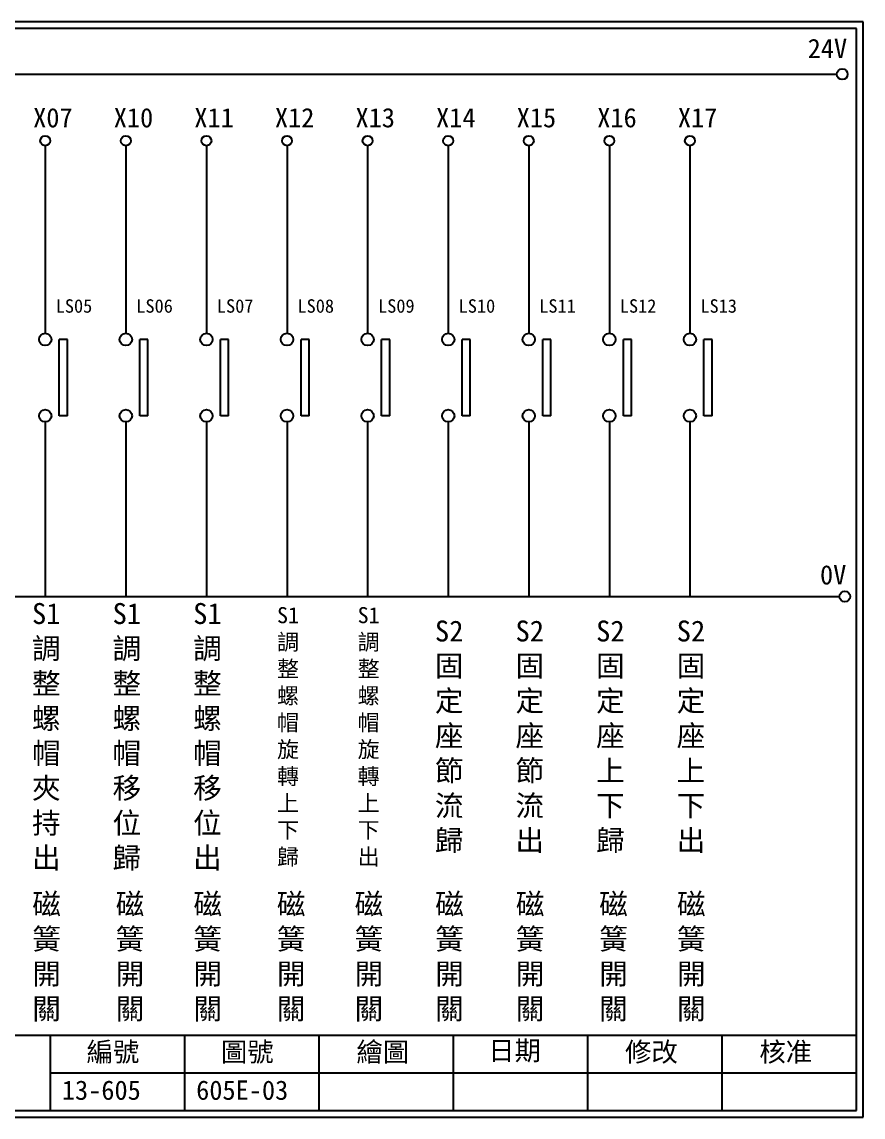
# Model space of a CAD drawing. Extents: x 325 to 612, y 3 to 207.
# Drawn here: x 455.7 to 612.3, y 3 to 207 of the extents above; entities that cross this region are included whole.
import ezdxf

# ---------------------------------------------------------------- set-up
doc = ezdxf.new("R2010")
doc.units = 0
doc.layers.get('0').update_dxf_attribs({"linetype": 'CONTINUOUS'})
doc.layers.add('圖框層', color=7, linetype='CONTINUOUS')
doc.layers.add('標尺寸層', color=3, linetype='CONTINUOUS')
doc.styles.add('CNS', font='romanc.shx', dxfattribs={"bigfont": 'chineset.shx'})
doc.styles.add('STSL', font='KAIU.TTF')

msp = doc.modelspace()

# ---------------------------------------------------------------- linework, layer by layer
for p, q in [((464.2, 147.84), (462.7, 147.84)), ((479.2, 147.84), (477.7, 147.84)), ((494.2, 147.84), (492.7, 147.84)), ((509.2, 147.84), (507.7, 147.84)), ((524.2, 147.84), (522.7, 147.84)), ((539.2, 147.84), (537.7, 147.84)), ((554.2, 147.84), (552.7, 147.84)), ((569.2, 147.84), (567.7, 147.84)), ((584.2, 147.84), (582.7, 147.84)), ((464.2, 133.61), (462.7, 133.61)), ((479.2, 133.61), (477.7, 133.61)), ((494.2, 133.61), (492.7, 133.61)), ((509.2, 133.61), (507.7, 133.61)), ((524.2, 133.61), (522.7, 133.61)), ((539.2, 133.61), (537.7, 133.61)), ((554.2, 133.61), (552.7, 133.61)), ((569.2, 133.61), (567.7, 133.61)), ((584.2, 133.61), (582.7, 133.61))]:
    msp.add_line(p, q)
for centre in [(608.44, 197.22), (608.92, 99.96)]:
    msp.add_circle(centre, 1)
at = {"layer": '圖框層', "color": 7}
for p, q in [((612.32, 206.97), (325.32, 206.97)), ((612.32, 3), (612.32, 206.97)), ((611.07, 205.72), (326.57, 205.72)), ((611.07, 4.25), (611.07, 205.72)), ((326.57, 18.25), (611.07, 18.25)), ((461.07, 4.25), (461.07, 18.25)), ((486.07, 4.25), (486.07, 18.25)), ((511.07, 4.25), (511.07, 18.25)), ((536.07, 4.25), (536.07, 18.25)), ((561.07, 4.25), (561.07, 18.25)), ((586.07, 4.25), (586.07, 18.25)), ((461.07, 11.25), (611.07, 11.25)), ((326.57, 4.25), (611.07, 4.25)), ((325.32, 3), (612.32, 3))]:
    msp.add_line(p, q, dxfattribs=at)
at = {"layer": '標尺寸層', "color": 7}
for p, q in [((329.84, 197.22), (607.44, 197.22)), ((460.09, 183.91), (460.09, 148.99)), ((475.09, 183.91), (475.09, 148.99)), ((490.09, 183.91), (490.09, 148.99)), ((505.09, 183.91), (505.09, 148.99)), ((520.09, 183.91), (520.09, 148.99)), ((535.09, 183.91), (535.09, 148.99)), ((550.09, 183.91), (550.09, 148.99)), ((565.09, 183.91), (565.09, 148.99)), ((580.09, 183.91), (580.09, 148.99)), ((462.7, 133.61), (462.7, 147.84)), ((464.2, 133.61), (464.2, 147.84)), ((477.7, 133.61), (477.7, 147.84)), ((479.2, 133.61), (479.2, 147.84)), ((492.7, 133.61), (492.7, 147.84)), ((494.2, 133.61), (494.2, 147.84)), ((507.7, 133.61), (507.7, 147.84)), ((509.2, 133.61), (509.2, 147.84)), ((522.7, 133.61), (522.7, 147.84)), ((524.2, 133.61), (524.2, 147.84)), ((537.7, 133.61), (537.7, 147.84)), ((539.2, 133.61), (539.2, 147.84)), ((552.7, 133.61), (552.7, 147.84)), ((554.2, 133.61), (554.2, 147.84)), ((567.7, 133.61), (567.7, 147.84)), ((569.2, 133.61), (569.2, 147.84)), ((582.7, 133.61), (582.7, 147.84)), ((584.2, 133.61), (584.2, 147.84)), ((460.09, 132.46), (460.09, 99.96)), ((475.09, 132.46), (475.09, 99.96)), ((490.09, 132.46), (490.09, 99.96)), ((505.09, 132.46), (505.09, 99.96)), ((520.09, 132.46), (520.09, 99.96)), ((535.09, 132.46), (535.09, 99.96)), ((550.09, 132.46), (550.09, 99.96)), ((565.09, 132.46), (565.09, 99.96)), ((580.09, 132.46), (580.09, 99.96)), ((330.05, 99.96), (607.92, 99.96))]:
    msp.add_line(p, q, dxfattribs=at)
for centre, radius in [((460.09, 184.83), 0.92), ((475.09, 184.83), 0.92), ((490.09, 184.83), 0.92), ((505.09, 184.83), 0.92), ((520.09, 184.83), 0.92), ((535.09, 184.83), 0.92), ((550.09, 184.83), 0.92), ((565.09, 184.83), 0.92), ((580.09, 184.83), 0.92), ((460.09, 147.84), 1.15), ((475.09, 147.84), 1.15), ((490.09, 147.84), 1.15), ((505.09, 147.84), 1.15), ((520.09, 147.84), 1.15), ((535.09, 147.84), 1.15), ((550.09, 147.84), 1.15), ((565.09, 147.84), 1.15), ((580.09, 147.84), 1.15), ((460.09, 133.61), 1.15), ((475.09, 133.61), 1.15), ((490.09, 133.61), 1.15), ((505.09, 133.61), 1.15), ((520.09, 133.61), 1.15), ((535.09, 133.61), 1.15), ((550.09, 133.61), 1.15), ((565.09, 133.61), 1.15), ((580.09, 133.61), 1.15)]:
    msp.add_circle(centre, radius, dxfattribs=at)

# ---------------------------------------------------------------- texts
at = {"layer": '圖框層', "color": 4, "style": 'STSL'}
for s, height, p in [('24V', 3.6, (602, 200.22)), ('X07', 3.6, (457.84, 187.33)), ('X10', 3.6, (472.84, 187.33)), ('X11', 3.6, (487.84, 187.33)), ('X12', 3.6, (502.84, 187.33)), ('X13', 3.6, (517.84, 187.33)), ('X14', 3.6, (532.84, 187.33)), ('X15', 3.6, (547.84, 187.33)), ('X16', 3.6, (562.84, 187.33)), ('X17', 3.6, (577.84, 187.33)), ('LS05', 2.5, (462.04, 152.81)), ('LS06', 2.5, (477.04, 152.81)), ('LS07', 2.5, (492.04, 152.81)), ('LS08', 2.5, (507.04, 152.81)), ('LS09', 2.5, (522.04, 152.81)), ('LS10', 2.5, (537.04, 152.81)), ('LS11', 2.5, (552.04, 152.81)), ('LS12', 2.5, (567.04, 152.81)), ('LS13', 2.5, (582.04, 152.81)), ('0V', 3.6, (604.3, 102.2)), ('編號', 3.6, (467.78, 13.34)), ('圖號', 3.6, (492.78, 13.34)), ('繪圖', 3.6, (518.01, 13.34)), ('日期', 3.6, (542.54, 13.59)), ('修改', 3.6, (568.01, 13.34)), ('核准', 3.6, (593.01, 13.34)), ('13-605', 3.6, (463.18, 6.22)), ('605E-03', 3.6, (488.18, 6.22))]:
    msp.add_text(s, height=height, dxfattribs=at).set_placement(p)
at = {"layer": '標尺寸層', "color": 7, "width": 4.9608, "attachment_point": 5, "style": 'CNS'}
for s, insert, char_height in [('{\\fDFKai-SB|b0|i0|c136|p65;S1調整螺帽夾持出}', (460.28, 73.82), 3.9), ('{\\fDFKai-SB|b0|i0|c136|p65;S1調整螺帽移位歸}', (475.28, 73.82), 3.9), ('{\\fDFKai-SB|b0|i0|c136|p65;S1調整螺帽移位出}', (490.28, 73.82), 3.9), ('{\\fDFKai-SB|b0|i0|c136|p65;S1調整螺帽旋轉上下歸}', (505.28, 73.82), 3), ('{\\fDFKai-SB|b0|i0|c136|p65;S1調整螺帽旋轉上下出}', (520.28, 73.82), 3), ('{\\fDFKai-SB|b0|i0|c136|p65;S2固定座節流歸}', (535.28, 73.82), 3.9), ('{\\fDFKai-SB|b0|i0|c136|p65;S2固定座節流出}', (550.28, 73.82), 3.9), ('{\\fDFKai-SB|b0|i0|c136|p65;S2固定座上下歸}', (565.28, 73.82), 3.9), ('{\\fDFKai-SB|b0|i0|c136|p65;S2固定座上下出}', (580.28, 73.82), 3.9), ('{\\fDFKai-SB|b0|i0|c136|p65;磁簧開關}', (460.34, 32.72), 3.9), ('{\\fDFKai-SB|b0|i0|c136|p65;磁簧開關}', (475.86, 32.72), 3.9), ('{\\fDFKai-SB|b0|i0|c136|p65;磁簧開關}', (490.34, 32.72), 3.9), ('{\\fDFKai-SB|b0|i0|c136|p65;磁簧開關}', (505.86, 32.72), 3.9), ('{\\fDFKai-SB|b0|i0|c136|p65;磁簧開關}', (520.34, 32.72), 3.9), ('{\\fDFKai-SB|b0|i0|c136|p65;磁簧開關}', (535.34, 32.72), 3.9), ('{\\fDFKai-SB|b0|i0|c136|p65;磁簧開關}', (550.34, 32.72), 3.9), ('{\\fDFKai-SB|b0|i0|c136|p65;磁簧開關}', (565.86, 32.72), 3.9), ('{\\fDFKai-SB|b0|i0|c136|p65;磁簧開關}', (580.34, 32.72), 3.9)]:
    msp.add_mtext(s, dxfattribs=dict(at, insert=insert, char_height=char_height))

doc.saveas('drawing.dxf')
